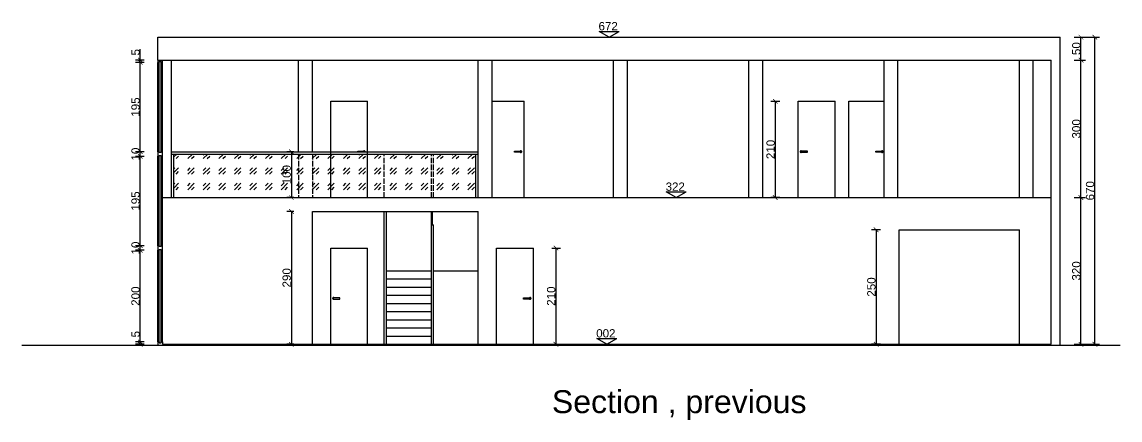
# Model space of a CAD drawing. Header units: millimetres. Extents: x 1227 to 9591, y 2506 to 9588.
# Drawn here: x 7197 to 9591, y 5899 to 6767 of the extents above; entities that cross this region are included whole.
import ezdxf

# ---------------------------------------------------------------- set-up
doc = ezdxf.new("R2010")
doc.units = ezdxf.units.MM
doc.linetypes.add('ACAD_ISO02W100', pattern=[15, 12, -3])
for name, color, linetype in [('glass', 4, 'Continuous'), ('infissi', 8, 'Continuous'), ('linee a vista', 5, 'Continuous'), ('sectioned walls', 7, 'Continuous')]:
    doc.layers.add(name, color=color, linetype=linetype)
doc.layers.add('Quote', color=2, linetype='Continuous', lineweight=9)
doc.styles.get("Standard").update_dxf_attribs({"font": 'arial.ttf'})
doc.dimstyles.new('ISO-25', dxfattribs={"dimscale": 1.006, "dimtxt": 2.5, "dimasz": 2.5, "dimexe": 1.251, "dimexo": 0.625, "dimtad": 1, "dimtxsty": 'Standard', "dimcen": 2.5, "dimadec": 0, "dimazin": 0, "dimtfac": 1, "dimtmove": 0, "dimatfit": 3, "dimfxl": 1, "dimarcsym": 0})

# ---------------------------------------------------------------- blocks, each defined once
blk = doc.blocks.new('_ArchTick')
at = {"color": 0, "linetype": 'ByBlock', "const_width": 0.15}
blk.add_lwpolyline([(-0.5, -0.5), (0.5, 0.5)], dxfattribs=at)
blk = doc.blocks.new('*D6')
at = {"layer": 'Defpoints', "color": 0, "transparency": 16777216}
for p in [(9440.8, 6384.1), (9506, 6384.1), (9440.8, 6064.1)]:
    blk.add_point(p, dxfattribs=at)
at = {"layer": 'Quote', "color": 0, "lineweight": -2, "transparency": 16777216}
for p, q in [((9491.1, 6384.1), (9516.1, 6384.1)), ((9506, 6064.1), (9506, 6384.1)), ((9491.1, 6064.1), (9516.1, 6064.1))]:
    blk.add_line(p, q, dxfattribs=at)
at = {"layer": 'Quote', "color": 0, "lineweight": -2, "transparency": 16777216, "xscale": 10.06, "yscale": 10.06, "zscale": 10.06}
for p, rotation in [((9506, 6384.1), 90), ((9506, 6064.1), 270)]:
    blk.add_blockref('_ArchTick', p, dxfattribs=dict(at, rotation=rotation))
at = {"layer": 'Quote', "color": 0, "transparency": 16777216, "insert": (9495.8, 6224.1), "char_height": 18.11, "attachment_point": 5, "rotation": 90}
blk.add_mtext('320', dxfattribs=at)
blk = doc.blocks.new('*D7')
at = {"layer": 'Defpoints', "color": 0, "transparency": 16777216}
for p in [(9440.8, 6684.1), (9506, 6684.1), (9440.8, 6384.1)]:
    blk.add_point(p, dxfattribs=at)
at = {"layer": 'Quote', "color": 0, "lineweight": -2, "transparency": 16777216}
for p, q in [((9491.1, 6684.1), (9516.1, 6684.1)), ((9506, 6384.1), (9506, 6684.1)), ((9491.1, 6384.1), (9516.1, 6384.1))]:
    blk.add_line(p, q, dxfattribs=at)
at = {"layer": 'Quote', "color": 0, "lineweight": -2, "transparency": 16777216, "xscale": 10.06, "yscale": 10.06, "zscale": 10.06}
for p, rotation in [((9506, 6684.1), 90), ((9506, 6384.1), 270)]:
    blk.add_blockref('_ArchTick', p, dxfattribs=dict(at, rotation=rotation))
at = {"layer": 'Quote', "color": 0, "transparency": 16777216, "insert": (9495.8, 6534.1), "char_height": 18.11, "attachment_point": 5, "rotation": 90}
blk.add_mtext('300', dxfattribs=at)
blk = doc.blocks.new('*D8')
at = {"layer": 'Defpoints', "color": 0, "transparency": 16777216}
for p in [(9440.8, 6734.1), (9506, 6734.1), (9440.8, 6684.1)]:
    blk.add_point(p, dxfattribs=at)
at = {"layer": 'Quote', "color": 0, "lineweight": -2, "transparency": 16777216}
for p, q in [((9491.1, 6734.1), (9516.1, 6734.1)), ((9506, 6684.1), (9506, 6734.1)), ((9491.1, 6684.1), (9516.1, 6684.1))]:
    blk.add_line(p, q, dxfattribs=at)
at = {"layer": 'Quote', "color": 0, "lineweight": -2, "transparency": 16777216, "xscale": 10.06, "yscale": 10.06, "zscale": 10.06}
for p, rotation in [((9506, 6734.1), 90), ((9506, 6684.1), 270)]:
    blk.add_blockref('_ArchTick', p, dxfattribs=dict(at, rotation=rotation))
at = {"layer": 'Quote', "color": 0, "transparency": 16777216, "insert": (9495.8, 6709.1), "char_height": 18.11, "attachment_point": 5, "rotation": 90}
blk.add_mtext('50', dxfattribs=at)
blk = doc.blocks.new('*D2')
at = {"layer": 'Defpoints', "color": 0, "transparency": 16777216}
for p in [(9440.8, 6734.1), (9536.1, 6734.1), (9440.8, 6064.1)]:
    blk.add_point(p, dxfattribs=at)
at = {"layer": 'Quote', "color": 0, "lineweight": -2, "transparency": 16777216}
for p, q in [((9491.1, 6734.1), (9546.2, 6734.1)), ((9536.1, 6064.1), (9536.1, 6734.1)), ((9491.1, 6064.1), (9546.2, 6064.1))]:
    blk.add_line(p, q, dxfattribs=at)
at = {"layer": 'Quote', "color": 0, "lineweight": -2, "transparency": 16777216, "xscale": 10.06, "yscale": 10.06, "zscale": 10.06}
for p, rotation in [((9536.1, 6734.1), 90), ((9536.1, 6064.1), 270)]:
    blk.add_blockref('_ArchTick', p, dxfattribs=dict(at, rotation=rotation))
at = {"layer": 'Quote', "color": 0, "transparency": 16777216, "insert": (9525.9, 6399.1), "char_height": 18.11, "attachment_point": 5, "rotation": 90}
blk.add_mtext('670', dxfattribs=at)
blk = doc.blocks.new('*D9')
at = {"layer": 'Defpoints', "color": 0, "transparency": 16777216}
for p in [(9109.2, 6314.1), (9059.3, 6064.1), (9109.2, 6064.1)]:
    blk.add_point(p, dxfattribs=at)
at = {"layer": 'Quote', "color": 0, "lineweight": -2, "transparency": 16777216}
for p, q in [((9069, 6314.1), (9049.2, 6314.1)), ((9059.3, 6314.1), (9059.3, 6064.1)), ((9069, 6064.1), (9049.2, 6064.1))]:
    blk.add_line(p, q, dxfattribs=at)
at = {"layer": 'Quote', "color": 0, "lineweight": -2, "transparency": 16777216, "xscale": 10.06, "yscale": 10.06, "zscale": 10.06}
for p, rotation in [((9059.3, 6314.1), 90), ((9059.3, 6064.1), 270)]:
    blk.add_blockref('_ArchTick', p, dxfattribs=dict(at, rotation=rotation))
at = {"layer": 'Quote', "color": 0, "transparency": 16777216, "insert": (9049, 6189.1), "char_height": 18.11, "attachment_point": 5, "rotation": 90}
blk.add_mtext('250', dxfattribs=at)
blk = doc.blocks.new('*D10')
at = {"layer": 'Defpoints', "color": 0, "transparency": 16777216}
for p in [(7829.8, 6354.1), (7784.2, 6064.1), (7829.8, 6064.1)]:
    blk.add_point(p, dxfattribs=at)
at = {"layer": 'Quote', "color": 0, "lineweight": -2, "transparency": 16777216}
for p, q in [((7789.6, 6354.1), (7774.1, 6354.1)), ((7784.2, 6354.1), (7784.2, 6064.1)), ((7789.6, 6064.1), (7774.1, 6064.1))]:
    blk.add_line(p, q, dxfattribs=at)
at = {"layer": 'Quote', "color": 0, "lineweight": -2, "transparency": 16777216, "xscale": 10.06, "yscale": 10.06, "zscale": 10.06}
for p, rotation in [((7784.2, 6354.1), 90), ((7784.2, 6064.1), 270)]:
    blk.add_blockref('_ArchTick', p, dxfattribs=dict(at, rotation=rotation))
at = {"layer": 'Quote', "color": 0, "transparency": 16777216, "insert": (7773.9, 6209.1), "char_height": 18.11, "attachment_point": 5, "rotation": 90}
blk.add_mtext('290', dxfattribs=at)
blk = doc.blocks.new('*D11')
at = {"layer": 'Defpoints', "color": 0, "transparency": 16777216}
for p in [(8311.9, 6274.1), (8311.9, 6064.1), (8361, 6064.1)]:
    blk.add_point(p, dxfattribs=at)
at = {"layer": 'Quote', "color": 0, "lineweight": -2, "transparency": 16777216}
for p, q in [((8352.2, 6274.1), (8371, 6274.1)), ((8361, 6274.1), (8361, 6064.1)), ((8352.2, 6064.1), (8371, 6064.1))]:
    blk.add_line(p, q, dxfattribs=at)
at = {"layer": 'Quote', "color": 0, "lineweight": -2, "transparency": 16777216, "xscale": 10.06, "yscale": 10.06, "zscale": 10.06}
for p, rotation in [((8361, 6274.1), 90), ((8361, 6064.1), 270)]:
    blk.add_blockref('_ArchTick', p, dxfattribs=dict(at, rotation=rotation))
at = {"layer": 'Quote', "color": 0, "transparency": 16777216, "insert": (8350.7, 6169.1), "char_height": 18.11, "attachment_point": 5, "rotation": 90}
blk.add_mtext('210', dxfattribs=at)
blk = doc.blocks.new('*D3')
at = {"layer": 'Defpoints', "color": 0, "transparency": 16777216}
for p in [(7829.8, 6484.1), (7784.2, 6384.1), (7829.8, 6384.1)]:
    blk.add_point(p, dxfattribs=at)
at = {"layer": 'Quote', "color": 0, "lineweight": -2, "transparency": 16777216}
for p, q in [((7789.5, 6484.1), (7774.1, 6484.1)), ((7784.2, 6484.1), (7784.2, 6384.1)), ((7789.5, 6384.1), (7774.1, 6384.1))]:
    blk.add_line(p, q, dxfattribs=at)
at = {"layer": 'Quote', "color": 0, "lineweight": -2, "transparency": 16777216, "xscale": 10.06, "yscale": 10.06, "zscale": 10.06}
for p, rotation in [((7784.2, 6484.1), 90), ((7784.2, 6384.1), 270)]:
    blk.add_blockref('_ArchTick', p, dxfattribs=dict(at, rotation=rotation))
at = {"layer": 'Quote', "color": 0, "transparency": 16777216, "insert": (7773.9, 6434.1), "char_height": 18.11, "attachment_point": 5, "rotation": 90}
blk.add_mtext('100', dxfattribs=at)
blk = doc.blocks.new('*D12')
at = {"layer": 'Defpoints', "color": 0, "transparency": 16777216}
for p in [(8889.4, 6594.1), (8839.4, 6384.1), (8889.4, 6384.1)]:
    blk.add_point(p, dxfattribs=at)
at = {"layer": 'Quote', "color": 0, "lineweight": -2, "transparency": 16777216}
for p, q in [((8849.2, 6594.1), (8829.4, 6594.1)), ((8839.4, 6594.1), (8839.4, 6384.1)), ((8849.2, 6384.1), (8829.4, 6384.1))]:
    blk.add_line(p, q, dxfattribs=at)
at = {"layer": 'Quote', "color": 0, "lineweight": -2, "transparency": 16777216, "xscale": 10.06, "yscale": 10.06, "zscale": 10.06}
for p, rotation in [((8839.4, 6594.1), 90), ((8839.4, 6384.1), 270)]:
    blk.add_blockref('_ArchTick', p, dxfattribs=dict(at, rotation=rotation))
at = {"layer": 'Quote', "color": 0, "transparency": 16777216, "insert": (8829.2, 6489.1), "char_height": 18.11, "attachment_point": 5, "rotation": 90}
blk.add_mtext('210', dxfattribs=at)
blk = doc.blocks.new('*D13')
at = {"layer": 'Defpoints', "color": 0, "transparency": 16777216}
for p in [(7454.6, 6069.1), (7503, 6069.1), (7503, 6064.1)]:
    blk.add_point(p, dxfattribs=at)
at = {"layer": 'Quote', "color": 0, "lineweight": -2, "transparency": 16777216}
for p, q in [((7454.6, 6069.1), (7454.6, 6093.2)), ((7462.8, 6069.1), (7444.5, 6069.1)), ((7462.8, 6064.1), (7444.5, 6064.1)), ((7454.6, 6064.1), (7454.6, 6069.1))]:
    blk.add_line(p, q, dxfattribs=at)
at = {"layer": 'Quote', "color": 0, "lineweight": -2, "transparency": 16777216, "xscale": 10.06, "yscale": 10.06, "zscale": 10.06}
for p, rotation in [((7454.6, 6069.1), 90), ((7454.6, 6064.1), 270)]:
    blk.add_blockref('_ArchTick', p, dxfattribs=dict(at, rotation=rotation))
at = {"layer": 'Quote', "color": 0, "transparency": 16777216, "insert": (7444.4, 6086.2), "char_height": 18.1, "attachment_point": 5, "rotation": 90}
blk.add_mtext('5', dxfattribs=at)
blk = doc.blocks.new('*D14')
at = {"layer": 'Defpoints', "color": 0, "transparency": 16777216}
for p in [(7454.6, 6269.1), (7503, 6269.1), (7503, 6069.1)]:
    blk.add_point(p, dxfattribs=at)
at = {"layer": 'Quote', "color": 0, "lineweight": -2, "transparency": 16777216}
for p, q in [((7462.8, 6269.1), (7444.5, 6269.1)), ((7454.6, 6069.1), (7454.6, 6269.1)), ((7462.8, 6069.1), (7444.5, 6069.1))]:
    blk.add_line(p, q, dxfattribs=at)
at = {"layer": 'Quote', "color": 0, "lineweight": -2, "transparency": 16777216, "xscale": 10.06, "yscale": 10.06, "zscale": 10.06}
for p, rotation in [((7454.6, 6269.1), 90), ((7454.6, 6069.1), 270)]:
    blk.add_blockref('_ArchTick', p, dxfattribs=dict(at, rotation=rotation))
at = {"layer": 'Quote', "color": 0, "transparency": 16777216, "insert": (7444.3, 6169.1), "char_height": 18.11, "attachment_point": 5, "rotation": 90}
blk.add_mtext('200', dxfattribs=at)
blk = doc.blocks.new('*D4')
at = {"layer": 'Defpoints', "color": 0, "transparency": 16777216}
for p in [(7454.6, 6279.1), (7503, 6279.1), (7503, 6269.1)]:
    blk.add_point(p, dxfattribs=at)
at = {"layer": 'Quote', "color": 0, "lineweight": -2, "transparency": 16777216}
for p, q in [((7462.8, 6279.1), (7444.5, 6279.1)), ((7454.6, 6269.1), (7454.6, 6279.1)), ((7462.8, 6269.1), (7444.5, 6269.1))]:
    blk.add_line(p, q, dxfattribs=at)
at = {"layer": 'Quote', "color": 0, "lineweight": -2, "transparency": 16777216, "xscale": 10.06, "yscale": 10.06, "zscale": 10.06}
for p, rotation in [((7454.6, 6279.1), 90), ((7454.6, 6269.1), 270)]:
    blk.add_blockref('_ArchTick', p, dxfattribs=dict(at, rotation=rotation))
at = {"layer": 'Quote', "color": 0, "transparency": 16777216, "insert": (7444.3, 6274.1), "char_height": 18.11, "attachment_point": 5, "rotation": 90}
blk.add_mtext('10', dxfattribs=at)
blk = doc.blocks.new('*D15')
at = {"layer": 'Defpoints', "color": 0, "transparency": 16777216}
for p in [(7454.6, 6474.1), (7503, 6474.1), (7503, 6279.1)]:
    blk.add_point(p, dxfattribs=at)
at = {"layer": 'Quote', "color": 0, "lineweight": -2, "transparency": 16777216}
for p, q in [((7462.8, 6474.1), (7444.5, 6474.1)), ((7454.6, 6279.1), (7454.6, 6474.1)), ((7462.8, 6279.1), (7444.5, 6279.1))]:
    blk.add_line(p, q, dxfattribs=at)
at = {"layer": 'Quote', "color": 0, "lineweight": -2, "transparency": 16777216, "xscale": 10.06, "yscale": 10.06, "zscale": 10.06}
for p, rotation in [((7454.6, 6474.1), 90), ((7454.6, 6279.1), 270)]:
    blk.add_blockref('_ArchTick', p, dxfattribs=dict(at, rotation=rotation))
at = {"layer": 'Quote', "color": 0, "transparency": 16777216, "insert": (7444.3, 6376.6), "char_height": 18.11, "attachment_point": 5, "rotation": 90}
blk.add_mtext('195', dxfattribs=at)
blk = doc.blocks.new('*D5')
at = {"layer": 'Defpoints', "color": 0, "transparency": 16777216}
for p in [(7454.6, 6484.1), (7503, 6484.1), (7503, 6474.1)]:
    blk.add_point(p, dxfattribs=at)
at = {"layer": 'Quote', "color": 0, "lineweight": -2, "transparency": 16777216}
for p, q in [((7462.8, 6484.1), (7444.5, 6484.1)), ((7462.8, 6474.1), (7444.5, 6474.1)), ((7454.6, 6474.1), (7454.6, 6484.1))]:
    blk.add_line(p, q, dxfattribs=at)
at = {"layer": 'Quote', "color": 0, "lineweight": -2, "transparency": 16777216, "xscale": 10.06, "yscale": 10.06, "zscale": 10.06}
for p, rotation in [((7454.6, 6484.1), 90), ((7454.6, 6474.1), 270)]:
    blk.add_blockref('_ArchTick', p, dxfattribs=dict(at, rotation=rotation))
at = {"layer": 'Quote', "color": 0, "transparency": 16777216, "insert": (7444.3, 6479.1), "char_height": 18.11, "attachment_point": 5, "rotation": 90}
blk.add_mtext('10', dxfattribs=at)
blk = doc.blocks.new('*D16')
at = {"layer": 'Defpoints', "color": 0, "transparency": 16777216}
for p in [(7454.6, 6679.1), (7503, 6679.1), (7503, 6484.1)]:
    blk.add_point(p, dxfattribs=at)
at = {"layer": 'Quote', "color": 0, "lineweight": -2, "transparency": 16777216}
for p, q in [((7462.8, 6679.1), (7444.5, 6679.1)), ((7454.6, 6484.1), (7454.6, 6679.1)), ((7462.7, 6484.1), (7444.5, 6484.1))]:
    blk.add_line(p, q, dxfattribs=at)
at = {"layer": 'Quote', "color": 0, "lineweight": -2, "transparency": 16777216, "xscale": 10.06, "yscale": 10.06, "zscale": 10.06}
for p, rotation in [((7454.6, 6679.1), 90), ((7454.6, 6484.1), 270)]:
    blk.add_blockref('_ArchTick', p, dxfattribs=dict(at, rotation=rotation))
at = {"layer": 'Quote', "color": 0, "transparency": 16777216, "insert": (7444.3, 6581.6), "char_height": 18.11, "attachment_point": 5, "rotation": 90}
blk.add_mtext('195', dxfattribs=at)
blk = doc.blocks.new('*D17')
at = {"layer": 'Defpoints', "color": 0, "transparency": 16777216}
for p in [(7454.6, 6684.1), (7503, 6684.1), (7503, 6679.1)]:
    blk.add_point(p, dxfattribs=at)
at = {"layer": 'Quote', "color": 0, "lineweight": -2, "transparency": 16777216}
for p, q in [((7454.6, 6684.1), (7454.6, 6708.2)), ((7462.8, 6684.1), (7444.5, 6684.1)), ((7454.6, 6679.1), (7454.6, 6684.1)), ((7462.8, 6679.1), (7444.5, 6679.1))]:
    blk.add_line(p, q, dxfattribs=at)
at = {"layer": 'Quote', "color": 0, "lineweight": -2, "transparency": 16777216, "xscale": 10.06, "yscale": 10.06, "zscale": 10.06}
for p, rotation in [((7454.6, 6684.1), 90), ((7454.6, 6679.1), 270)]:
    blk.add_blockref('_ArchTick', p, dxfattribs=dict(at, rotation=rotation))
at = {"layer": 'Quote', "color": 0, "transparency": 16777216, "insert": (7444.4, 6701.2), "char_height": 18.1, "attachment_point": 5, "rotation": 90}
blk.add_mtext('5', dxfattribs=at)

msp = doc.modelspace()

# ---------------------------------------------------------------- hatches: boundary and pattern name
at = {"layer": 'glass'}
h = msp.add_hatch(dxfattribs=at)
h.set_pattern_fill('GOST_GLASS', color=256, scale=4)
h.set_pattern_definition([(45, (1346.805, -3679.372), (33.941125, 0), [20, -28]), (45, (1355.29, -3679.372), (33.941125, 0), [8, -40]), (45, (1346.805, -3670.887), (33.941125, 0), [8, -40])])
h.paths.add_polyline_path([(7799.79, 6479.137), (7527.951, 6479.137), (7527.951, 6384.137), (7799.79, 6384.137)])
h.paths.add_polyline_path([(7829.79, 6479.137), (7799.79, 6479.137), (7799.79, 6384.137), (7829.79, 6384.137)])
h.paths.add_polyline_path([(8186.669, 6479.137), (7829.79, 6479.137), (7829.79, 6384.137), (8186.669, 6384.137)])

# ---------------------------------------------------------------- linework, layer by layer
for p, q in [((8476.918, 6734.137), (8455.267, 6746.637)), ((8455.267, 6746.637), (8498.568, 6746.637)), ((8476.918, 6734.137), (8498.568, 6746.637)), ((9460.849, 6062.137), (9460.849, 6734.137)), ((9440.849, 6064.137), (9440.849, 6684.137)), ((8623.218, 6384.137), (8601.567, 6396.637)), ((8601.567, 6396.637), (8644.869, 6396.637)), ((8623.218, 6384.137), (8644.869, 6396.637)), ((7196.576, 6062.137), (9591.137, 6062.137)), ((7502.991, 6064.137), (9440.849, 6064.137)), ((8471.92, 6064.137), (8450.269, 6076.637)), ((8450.269, 6076.637), (8493.57, 6076.637)), ((8471.92, 6064.137), (8493.57, 6076.637))]:
    msp.add_line(p, q)
at = {"layer": 'glass', "color": 8}
for p, q in [((7492.987, 6484.137), (7492.987, 6679.137)), ((7502.987, 6484.137), (7502.991, 6679.137)), ((7492.987, 6279.137), (7492.987, 6474.137)), ((7502.987, 6279.137), (7502.987, 6474.137)), ((7492.987, 6069.137), (7492.987, 6269.137)), ((7502.991, 6069.137), (7502.991, 6269.137))]:
    msp.add_line(p, q, dxfattribs=at)
at = {"layer": 'glass'}
for p, q in [((7495.987, 6482.137), (7495.987, 6679.137)), ((7499.987, 6482.137), (7499.987, 6679.137)), ((7495.987, 6277.137), (7495.987, 6476.137)), ((7499.987, 6277.137), (7499.987, 6476.137)), ((7495.987, 6069.137), (7495.987, 6271.137)), ((7499.987, 6069.137), (7499.987, 6271.137))]:
    msp.add_line(p, q, dxfattribs=at)
at = {"layer": 'infissi'}
for p, q in [((7869.991, 6384.137), (7869.991, 6594.137)), ((7869.991, 6594.137), (7950.219, 6594.137)), ((7950.219, 6384.137), (7950.219, 6594.137)), ((8221.669, 6594.137), (8291.904, 6594.137)), ((8291.904, 6384.137), (8291.904, 6594.137)), ((8889.395, 6384.137), (8889.395, 6594.137)), ((8889.395, 6594.137), (8969.623, 6594.137)), ((8969.623, 6384.137), (8969.623, 6594.137)), ((8999.623, 6384.137), (8999.623, 6594.137)), ((8999.623, 6594.137), (9076.916, 6594.137)), ((7928.932, 6484.137), (7928.932, 6485.387)), ((7928.932, 6485.387), (7943.932, 6485.387)), ((7943.932, 6485.387), (7943.932, 6484.137)), ((8270.617, 6482.887), (8270.617, 6485.387)), ((8270.617, 6485.387), (8285.617, 6485.387)), ((8285.617, 6482.887), (8270.617, 6482.887)), ((8285.617, 6485.387), (8285.617, 6482.887)), ((8909.395, 6485.387), (8894.395, 6485.387)), ((8894.395, 6485.387), (8894.395, 6482.887)), ((8894.395, 6482.887), (8909.395, 6482.887)), ((8909.395, 6482.887), (8909.395, 6485.387)), ((9058.564, 6482.887), (9058.564, 6485.387)), ((9058.564, 6485.387), (9073.564, 6485.387)), ((9073.564, 6482.887), (9058.564, 6482.887)), ((9073.564, 6485.387), (9073.564, 6482.887)), ((7870.006, 6064.137), (7870.006, 6274.137)), ((7870.006, 6274.137), (7950.233, 6274.137)), ((7950.233, 6064.137), (7950.233, 6274.137)), ((8231.694, 6064.137), (8231.694, 6274.137)), ((8231.694, 6274.137), (8311.922, 6274.137)), ((8311.922, 6064.137), (8311.922, 6274.137)), ((7870.006, 6064.137), (7870.006, 6164.137)), ((7890.006, 6165.387), (7875.006, 6165.387)), ((7875.006, 6165.387), (7875.006, 6162.887)), ((7875.006, 6162.887), (7890.006, 6162.887)), ((7890.006, 6162.887), (7890.006, 6165.387)), ((8290.635, 6162.887), (8290.635, 6165.387)), ((8290.635, 6165.387), (8305.635, 6165.387)), ((8305.635, 6162.887), (8290.635, 6162.887)), ((8305.635, 6165.387), (8305.635, 6162.887))]:
    msp.add_line(p, q, dxfattribs=at)
for centre, start, end in [((7942.932, 6484.137), 0, 141.317813), ((8284.617, 6484.137), 218.682187, 141.317813), ((8895.395, 6484.137), 38.682187, 321.317813), ((9072.564, 6484.137), 218.682187, 141.317813), ((7876.006, 6164.137), 38.682187, 321.317813), ((8304.635, 6164.137), 218.682187, 141.317813)]:
    msp.add_arc(centre, 2, start, end, dxfattribs=at)
at = {"layer": 'linee a vista'}
for p, q in [((7522.951, 6384.137), (7522.951, 6684.137)), ((7799.79, 6484.137), (7799.79, 6684.137)), ((7829.79, 6484.137), (7829.79, 6684.137)), ((8191.669, 6384.137), (8191.669, 6684.137)), ((8221.669, 6384.137), (8221.669, 6684.137)), ((8486.752, 6384.137), (8486.752, 6684.137)), ((8516.752, 6384.137), (8516.752, 6684.137)), ((8781.834, 6384.137), (8781.834, 6684.137)), ((8811.834, 6384.137), (8811.834, 6684.137)), ((9076.916, 6384.137), (9076.916, 6684.137)), ((9106.916, 6384.137), (9106.916, 6684.137)), ((9371.999, 6384.137), (9371.999, 6684.137)), ((9401.999, 6384.137), (9401.999, 6684.137)), ((7522.951, 6484.137), (8191.669, 6484.137)), ((7522.951, 6479.137), (8191.669, 6479.137)), ((7527.951, 6384.137), (7527.951, 6479.137)), ((8186.669, 6384.137), (8186.669, 6479.137)), ((7502.991, 6384.137), (9440.849, 6384.137)), ((7829.835, 6064.137), (7829.835, 6354.137)), ((7829.835, 6354.137), (8191.719, 6354.137)), ((7986.716, 6064.137), (7986.716, 6354.137)), ((7991.716, 6064.137), (7991.716, 6354.137)), ((8089.716, 6064.137), (8089.716, 6354.137)), ((8091.716, 6324.382), (8091.716, 6354.137)), ((8191.719, 6064.137), (8191.719, 6354.137)), ((8089.716, 6324.337), (8093.716, 6324.426)), ((8093.716, 6064.137), (8093.716, 6324.426)), ((9109.249, 6064.137), (9109.249, 6314.137)), ((9109.249, 6314.137), (9372.058, 6314.137)), ((9372.058, 6064.137), (9372.058, 6314.137)), ((7991.716, 6224.337), (8089.716, 6224.337)), ((7991.716, 6206.537), (8089.716, 6206.537)), ((8093.716, 6224.426), (8191.716, 6224.337)), ((7991.716, 6188.737), (8089.716, 6188.737)), ((7991.716, 6170.937), (8089.716, 6170.937)), ((7991.716, 6153.137), (8089.716, 6153.137)), ((7991.716, 6135.337), (8089.716, 6135.337)), ((7991.716, 6117.537), (8089.716, 6117.537)), ((7991.716, 6099.737), (8089.716, 6099.737)), ((7991.716, 6081.937), (8089.716, 6081.937))]:
    msp.add_line(p, q, dxfattribs=at)
at = {"layer": 'linee a vista', "linetype": 'ACAD_ISO02W100'}
for p, q in [((7799.79, 6479.137), (7799.79, 6384.137)), ((7829.79, 6479.137), (7829.79, 6384.137)), ((7986.671, 6384.137), (7986.671, 6479.137)), ((8089.765, 6384.137), (8089.765, 6479.137)), ((8093.765, 6384.137), (8093.765, 6479.137))]:
    msp.add_line(p, q, dxfattribs=at)
at = {"layer": 'sectioned walls'}
for p, q in [((7492.987, 6684.137), (7492.987, 6734.137)), ((7492.987, 6734.137), (9460.849, 6734.137)), ((7492.987, 6684.137), (9440.849, 6684.137)), ((7492.987, 6684.137), (7492.987, 6679.137)), ((7495.987, 6679.137), (7495.987, 6681.137)), ((7495.987, 6681.137), (7499.987, 6681.137)), ((7499.987, 6681.137), (7499.987, 6679.137)), ((7502.991, 6679.137), (7502.991, 6684.137)), ((7492.987, 6679.137), (7495.987, 6679.137)), ((7499.987, 6679.137), (7502.991, 6679.137)), ((7492.987, 6069.137), (7492.987, 6062.137)), ((7492.987, 6069.137), (7495.987, 6069.137)), ((7495.987, 6069.137), (7495.987, 6067.137)), ((7495.987, 6067.137), (7499.987, 6067.137)), ((7499.987, 6067.137), (7499.987, 6069.137)), ((7499.987, 6069.137), (7502.991, 6069.137)), ((7502.991, 6069.137), (7502.991, 6064.137))]:
    msp.add_line(p, q, dxfattribs=at)
for points in [[(7492.987, 6484.137), (7492.987, 6474.137), (7495.987, 6474.137), (7495.987, 6476.137), (7499.987, 6476.137), (7499.987, 6474.137), (7502.987, 6474.137), (7502.987, 6484.137), (7499.987, 6484.137), (7499.987, 6482.137), (7495.987, 6482.137), (7495.987, 6484.137)], [(7492.987, 6279.137), (7492.987, 6269.137), (7495.987, 6269.137), (7495.987, 6271.137), (7499.987, 6271.137), (7499.987, 6269.137), (7502.987, 6269.137), (7502.987, 6279.137), (7499.987, 6279.137), (7499.987, 6277.137), (7495.987, 6277.137), (7495.987, 6279.137)]]:
    msp.add_lwpolyline(points, close=True, dxfattribs=at)

# ---------------------------------------------------------------- texts
at = {"layer": 'linee a vista', "color": 3, "linetype": 'ACAD_ISO02W100', "lineweight": 0, "insert": (8352.176, 5963.906), "char_height": 50, "attachment_point": 1}
msp.add_mtext_dynamic_manual_height_columns('Section , previous', width=567.98381, gutter_width=12.5, heights=[0], dxfattribs=at)
at = {"layer": 'Quote', "char_height": 18, "attachment_point": 1}
for s, insert in [('\\pxt6;672', (8453.903, 6767.024)), ('322', (8600.203, 6417.024)), ('002', (8448.905, 6097.024))]:
    msp.add_mtext_dynamic_manual_height_columns(s, width=247.53185, gutter_width=70.05, heights=[0], dxfattribs=dict(at, insert=insert))

# ---------------------------------------------------------------- dimensions: what is measured, and where the dimension line sits
at = {"layer": 'Quote'}
for base, p1, p2, override, picture, middle in [((9506.037, 6734.137), (9440.849, 6684.137), (9440.849, 6734.137), {"dimtxt": 18, "dimasz": 10, "dimexe": 10, "dimexo": 50, "dimgap": 1, "dimblk1": 'ArchTick', "dimblk2": 'ArchTick', "dimsah": 1}, '*D8', (9495.786, 6709.137)), ((9536.12, 6734.137), (9440.849, 6064.137), (9440.849, 6734.137), {"dimtxt": 18, "dimasz": 10, "dimexe": 10, "dimexo": 50, "dimgap": 1, "dimblk1": 'ArchTick', "dimblk2": 'ArchTick', "dimsah": 1}, '*D2', (9525.869, 6399.137)), ((7454.583, 6684.137), (7502.991, 6679.137), (7502.991, 6684.137), {"dimtxt": 18, "dimasz": 10, "dimexe": 10, "dimexo": 40, "dimgap": 1, "dimblk1": 'ArchTick', "dimblk2": 'ArchTick', "dimsah": 1}, '*D17', (7444.369, 6701.207)), ((7454.583, 6679.137), (7502.987, 6484.137), (7502.991, 6679.137), {"dimtxt": 18, "dimasz": 10, "dimexe": 10, "dimexo": 40, "dimgap": 1, "dimblk1": 'ArchTick', "dimblk2": 'ArchTick', "dimsah": 1}, '*D16', (7444.332, 6581.637)), ((9506.037, 6684.137), (9440.849, 6384.137), (9440.849, 6684.137), {"dimtxt": 18, "dimasz": 10, "dimexe": 10, "dimexo": 50, "dimgap": 1, "dimblk1": 'ArchTick', "dimblk2": 'ArchTick', "dimsah": 1}, '*D7', (9495.78, 6534.137)), ((8839.412, 6384.137), (8889.395, 6594.137), (8889.395, 6384.137), {"dimtxt": 18, "dimasz": 10, "dimexe": 10, "dimexo": 40, "dimgap": 1, "dimblk1": 'ArchTick', "dimblk2": 'ArchTick', "dimsah": 1}, '*D12', (8829.16, 6489.137)), ((7784.158, 6384.137), (7829.79, 6484.137), (7829.79, 6384.137), {"dimtxt": 18, "dimasz": 10, "dimexe": 10, "dimexo": 40, "dimgap": 1, "dimblk1": 'ArchTick', "dimblk2": 'ArchTick', "dimsah": 1}, '*D3', (7773.907, 6434.137)), ((7454.583, 6474.137), (7502.991, 6279.137), (7502.991, 6474.137), {"dimtxt": 18, "dimasz": 10, "dimexe": 10, "dimexo": 40, "dimgap": 1, "dimblk1": 'ArchTick', "dimblk2": 'ArchTick', "dimsah": 1}, '*D15', (7444.332, 6376.637)), ((9506.037, 6384.137), (9440.849, 6064.137), (9440.849, 6384.137), {"dimtxt": 18, "dimasz": 10, "dimexe": 10, "dimexo": 50, "dimgap": 1, "dimblk1": 'ArchTick', "dimblk2": 'ArchTick', "dimsah": 1}, '*D6', (9495.78, 6224.137)), ((7784.158, 6064.137), (7829.835, 6354.137), (7829.835, 6064.137), {"dimtxt": 18, "dimasz": 10, "dimexe": 10, "dimexo": 40, "dimgap": 1, "dimblk1": 'ArchTick', "dimblk2": 'ArchTick', "dimsah": 1}, '*D10', (7773.907, 6209.137)), ((9059.255, 6064.137), (9109.249, 6314.137), (9109.249, 6064.137), {"dimtxt": 18, "dimasz": 10, "dimexe": 10, "dimexo": 40, "dimgap": 1, "dimblk1": 'ArchTick', "dimblk2": 'ArchTick', "dimsah": 1}, '*D9', (9049.004, 6189.137)), ((7454.583, 6269.137), (7502.991, 6069.137), (7502.991, 6269.137), {"dimtxt": 18, "dimasz": 10, "dimexe": 10, "dimexo": 40, "dimgap": 1, "dimblk1": 'ArchTick', "dimblk2": 'ArchTick', "dimsah": 1}, '*D14', (7444.332, 6169.137)), ((8360.961, 6064.137), (8311.922, 6274.137), (8311.922, 6064.137), {"dimtxt": 18, "dimasz": 10, "dimexe": 10, "dimexo": 40, "dimgap": 1, "dimblk1": 'ArchTick', "dimblk2": 'ArchTick', "dimsah": 1}, '*D11', (8350.709, 6169.137)), ((7454.583, 6069.137), (7502.991, 6064.137), (7502.991, 6069.137), {"dimtxt": 18, "dimasz": 10, "dimexe": 10, "dimexo": 40, "dimgap": 1, "dimblk1": 'ArchTick', "dimblk2": 'ArchTick', "dimsah": 1}, '*D13', (7444.369, 6086.207))]:
    dim = msp.add_linear_dim(base=base, p1=p1, p2=p2, angle=90, dimstyle='ISO-25', override=override, dxfattribs=at)
    dim.commit()
    dim.dimension.update_dxf_attribs({"geometry": picture, "text_midpoint": middle})
for base, p1, p2, picture, middle in [((7454.583, 6484.137), (7502.991, 6474.137), (7502.991, 6484.137), '*D5', (7454.583, 6479.137)), ((7454.583, 6279.137), (7502.991, 6269.137), (7502.991, 6279.137), '*D4', (7454.583, 6274.137))]:
    dim = msp.add_linear_dim(base=base, p1=p1, p2=p2, angle=90, dimstyle='ISO-25', override={"dimtxt": 18, "dimasz": 10, "dimexe": 10, "dimexo": 40, "dimgap": 1, "dimblk1": 'ArchTick', "dimblk2": 'ArchTick', "dimsah": 1}, dxfattribs=at)
    dim.commit()
    dim.dimension.update_dxf_attribs({"geometry": picture, "text_midpoint": middle, "dimtype": 160})

doc.saveas('drawing.dxf')
